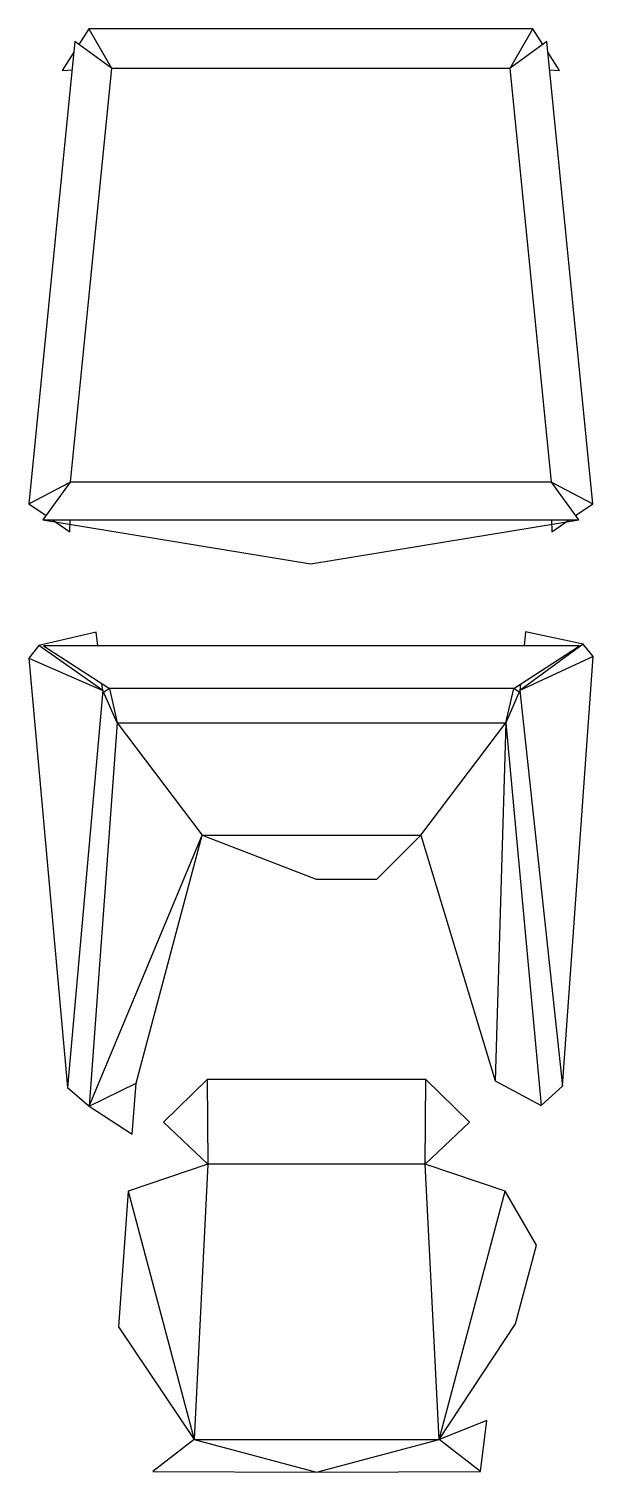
# Model space of a CAD drawing. Extents: x 45 to 139, y 0 to 242.
import ezdxf

# ---------------------------------------------------------------- set-up
doc = ezdxf.new("R2010")
doc.units = 0

msp = doc.modelspace()

# ---------------------------------------------------------------- linework, layer by layer
at = {"layer": 'CutLine', "color": 8, "linetype": 'CONTINUOUS'}
for p, q in [((52.690212, 239.524515), (45, 162.155635)), ((58.822603, 235.101103), (52.690212, 239.524515)), ((55.051708, 241.654968), (53.359428, 239.041796)), ((55.051708, 241.654968), (55.051708, 241.654968)), ((129.337628, 241.654968), (55.051708, 241.654968)), ((131.698603, 239.524461), (125.565279, 235.101103)), ((131.02921, 239.041695), (129.337628, 241.654968)), ((129.337628, 241.654968), (129.337628, 241.654968)), ((129.337628, 241.654968), (129.337628, 241.654968)), ((139.387881, 162.155633), (131.698603, 239.524461)), ((52.512192, 237.733517), (50.549491, 234.702767)), ((133.838505, 234.701703), (131.876704, 237.732429)), ((50.549491, 234.702767), (52.218935, 234.783148)), ((58.822603, 235.101103), (58.822603, 235.101103)), ((58.822603, 235.101103), (58.822603, 235.101103)), ((132.169906, 234.782257), (133.838505, 234.701703)), ((51.912927, 165.780763), (47.339899, 159.454822)), ((137.047983, 159.454822), (132.474955, 165.780763)), ((45, 162.155635), (47.870373, 160.188635)), ((136.517509, 160.188635), (139.387881, 162.155633)), ((139.387881, 162.155633), (139.387881, 162.155633)), ((139.387881, 162.155633), (139.387881, 162.155633)), ((47.339899, 159.454822), (47.339899, 159.454822)), ((47.339899, 159.454822), (47.339899, 159.454822)), ((47.339899, 159.454822), (92.193941, 152.0853)), ((48.941201, 159.454822), (51.878989, 157.441625)), ((51.878989, 157.441625), (51.887182, 159.454822)), ((92.193941, 152.0853), (137.047983, 159.454822)), ((132.500698, 159.454822), (132.508891, 157.441625)), ((132.508891, 157.441625), (135.446681, 159.454822)), ((137.047983, 159.454822), (137.047983, 159.454822)), ((56.255547, 140.651656), (46.645942, 138.412576)), ((56.518668, 138.332802), (56.255547, 140.651656)), ((128.10302, 140.715931), (127.878122, 138.332802)), ((137.753214, 138.65881), (128.10302, 140.715931)), ((46.645942, 138.412576), (45, 136.295796)), ((46.645942, 138.412576), (46.645942, 138.412576)), ((46.645942, 138.412576), (46.645942, 138.412576)), ((47.469232, 138.332802), (58.500011, 131.225453)), ((137.177317, 138.332802), (47.469232, 138.332802)), ((126.146539, 131.225453), (137.177317, 138.332802)), ((137.753214, 138.65881), (137.753214, 138.65881)), ((139.440238, 136.573687), (137.753214, 138.65881)), ((45, 136.295796), (51.465089, 64.429129)), ((134.332298, 64.597471), (139.440238, 136.573687)), ((57.36802, 130.847555), (57.232469, 132.042155)), ((57.36802, 130.847555), (57.36802, 130.847555)), ((57.36802, 130.847555), (57.36802, 130.847555)), ((59.802023, 125.440889), (57.36802, 130.847555)), ((58.500011, 131.225453), (57.506449, 130.540063)), ((127.17598, 130.892562), (124.844526, 125.440889)), ((127.051399, 130.601252), (126.146539, 131.225453)), ((127.276076, 131.953236), (127.17598, 130.892562)), ((127.17598, 130.892562), (127.17598, 130.892562)), ((62.949797, 65.126681), (74.016629, 106.673873)), ((74.016629, 106.673873), (74.016629, 106.673873)), ((74.016629, 106.673873), (93.057432, 99.304351)), ((103.260398, 99.304351), (110.62992, 106.673873)), ((110.62992, 106.673873), (110.62992, 106.673873)), ((110.62992, 106.673873), (123.056069, 65.512711)), ((93.057432, 99.304351), (103.260398, 99.304351)), ((74.85168, 65.715931), (67.540533, 58.592406)), ((74.85168, 65.715931), (74.85168, 65.715931)), ((111.464971, 65.715931), (74.85168, 65.715931)), ((118.776117, 58.592406), (111.464971, 65.715931)), ((123.056069, 65.512711), (130.744758, 61.360287)), ((51.465089, 64.429129), (55.113443, 61.260141)), ((62.292486, 56.584583), (62.949797, 65.126681)), ((62.949797, 65.126681), (62.949797, 65.126681)), ((62.949797, 65.126681), (62.949797, 65.126681)), ((130.744758, 61.360287), (134.332298, 64.597471)), ((55.113443, 61.260141), (55.113443, 61.260141)), ((55.113443, 61.260141), (62.292486, 56.584583)), ((67.540533, 58.592406), (74.967931, 51.590175)), ((111.34872, 51.590175), (118.776117, 58.592406)), ((74.967931, 51.590175), (61.601884, 47.018602)), ((74.967931, 51.590175), (74.967931, 51.590175)), ((111.34872, 51.590175), (111.34872, 51.590175)), ((124.714912, 47.019027), (111.34872, 51.590175)), ((61.601884, 47.018602), (60, 24.349133)), ((61.601884, 47.018602), (61.601884, 47.018602)), ((129.945156, 38.004358), (124.714912, 47.019027)), ((124.714912, 47.019027), (124.714912, 47.019027)), ((126.450275, 24.849314), (129.945156, 38.004358)), ((60, 24.349133), (72.642908, 5.464544)), ((113.675195, 5.464544), (126.450275, 24.849314)), ((121.637578, 8.626815), (113.675195, 5.464544)), ((120.591319, 0.123589), (121.637578, 8.626815)), ((72.642908, 5.464544), (65.72678, 0.123594)), ((72.642908, 5.464544), (72.642908, 5.464544)), ((113.675195, 5.464544), (113.675195, 5.464544)), ((65.72678, 0.123594), (93.158325, 0)), ((93.158325, 0), (120.591319, 0.123589)), ((120.591319, 0.123589), (120.591319, 0.123589))]:
    msp.add_line(p, q, dxfattribs=at)
at = {"layer": 'MountainLine', "color": 5, "linetype": 'CONTINUOUS'}
for p, q in [((55.051708, 241.654968), (58.822603, 235.101103)), ((125.565279, 235.101103), (129.337628, 241.654968)), ((58.822603, 235.101103), (51.912927, 165.780763)), ((58.822603, 235.101103), (125.565279, 235.101103)), ((132.474955, 165.780763), (125.565279, 235.101103)), ((45, 162.155635), (51.912927, 165.780763)), ((132.474955, 165.780763), (51.912927, 165.780763)), ((132.474955, 165.780763), (139.387881, 162.155633)), ((57.36802, 130.847555), (46.645942, 138.412576)), ((137.753214, 138.65881), (127.17598, 130.892562)), ((45, 136.295796), (57.36802, 130.847555)), ((139.440238, 136.573687), (127.17598, 130.892562)), ((57.36802, 130.847555), (51.465089, 64.429129)), ((126.146539, 131.225453), (58.500011, 131.225453)), ((127.17598, 130.892562), (134.332298, 64.597471)), ((59.802023, 125.440889), (74.016629, 106.673873)), ((110.62992, 106.673873), (124.844526, 125.440889)), ((55.113443, 61.260141), (74.016629, 106.673873)), ((74.016629, 106.673873), (110.62992, 106.673873)), ((61.601884, 47.018602), (72.642908, 5.464544)), ((113.675195, 5.464544), (124.714912, 47.019027)), ((72.642908, 5.464544), (93.158325, 0)), ((93.158325, 0), (113.675195, 5.464544)), ((120.591319, 0.123589), (113.675195, 5.464544))]:
    msp.add_line(p, q, dxfattribs=at)
at = {"layer": 'ValleyLine', "color": 1, "linetype": 'CONTINUOUS'}
for p, q in [((47.339899, 159.454822), (137.047983, 159.454822)), ((58.500011, 131.225453), (59.802023, 125.440889)), ((124.844526, 125.440889), (126.146539, 131.225453)), ((59.802023, 125.440889), (55.113443, 61.260141)), ((59.802023, 125.440889), (124.844526, 125.440889)), ((124.844526, 125.440889), (123.056069, 65.512711)), ((124.844526, 125.440889), (130.744758, 61.360287)), ((74.85168, 65.715931), (74.967931, 51.590175)), ((111.34872, 51.590175), (111.464971, 65.715931)), ((55.113443, 61.260141), (62.949797, 65.126681)), ((74.967931, 51.590175), (72.642908, 5.464544)), ((111.34872, 51.590175), (74.967931, 51.590175)), ((113.675195, 5.464544), (111.34872, 51.590175)), ((72.642908, 5.464544), (113.675195, 5.464544))]:
    msp.add_line(p, q, dxfattribs=at)

doc.saveas('drawing.dxf')
